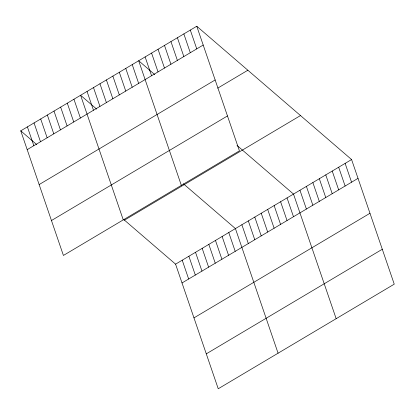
<?xml version="1.0" encoding="UTF-8"?>
<svg xmlns="http://www.w3.org/2000/svg" width="415" height="415" viewBox="0 0 415 415"><rect width="100%" height="100%" fill="white"/><g stroke="black" fill="none" stroke-linecap="round" stroke-linejoin="round"><path stroke-width="0.62" d="M196.762 26.238L239.424 150.853L63.417 255.448L20.75 130.834L196.762 26.238L351.583 159.552L394.25 284.166L218.238 388.762L175.576 264.148L123.582 219.379M27.193 149.644L203.2 45.053M39.145 184.561L215.157 79.965M217.735 88.13L247.854 70.234M51.46 220.531L227.472 115.941M124.484 220.152L300.491 115.562M175.576 264.148L351.583 159.552M182.014 282.957L358.026 178.367M193.971 317.874L369.978 213.279M206.286 353.845L382.298 249.254M154.764 74.607L138.677 60.756L181.345 185.37M237.012 145.426L293.504 194.07L336.166 318.684M96.679 109.119L80.593 95.268L123.26 219.888M183.425 183.814L235.419 228.582L278.081 353.201M20.75 130.834L36.836 144.679M345.13 163.391L351.572 182.201M338.676 167.224L345.119 186.034M332.223 171.058L338.666 189.873M325.77 174.891L332.213 193.706M319.317 178.73L325.759 197.54M312.863 182.564L319.301 201.379M306.41 186.397L312.848 205.212M299.957 190.236L306.394 209.046M287.045 197.903L293.488 216.718M280.592 201.737L287.035 220.552M274.139 205.575L280.582 224.385M267.685 209.409L274.128 228.224M261.232 213.243L267.675 232.058M254.779 217.081L261.222 235.891M190.309 30.072L196.746 48.887M248.326 220.915L254.769 239.725M183.855 33.911L190.293 52.721M241.872 224.748L248.315 243.564M177.397 37.744L183.84 56.559M170.944 41.578L177.387 60.393M228.769 232.535L235.212 251.35M164.49 45.417L170.933 64.226M158.037 49.25L164.48 68.06M222.118 236.488L228.561 255.298M151.584 53.084L158.027 71.899M215.468 240.441L221.911 259.251M145.131 56.917L151.574 75.732M208.823 244.388L215.261 263.203M202.172 248.341L208.61 267.151M132.224 64.59L138.662 83.405M195.522 252.294L201.965 271.104M125.771 68.423L132.209 87.238M188.872 256.242L195.315 275.057M119.318 72.262L125.755 91.072M182.221 260.195L188.664 279.01M112.864 76.095L119.302 94.905M106.406 79.929L112.849 98.744M99.953 83.763L106.396 102.578M93.5 87.601L99.942 106.411M87.046 91.435L93.489 110.25M73.943 99.221L80.386 118.036M67.297 103.174L73.735 121.984M60.647 107.122L67.085 125.937M53.997 111.075L60.44 129.89M47.346 115.028L53.789 133.838M40.696 118.975L47.139 137.79M34.051 122.928L40.488 141.743M27.4 126.881L33.838 145.691"/></g></svg>
